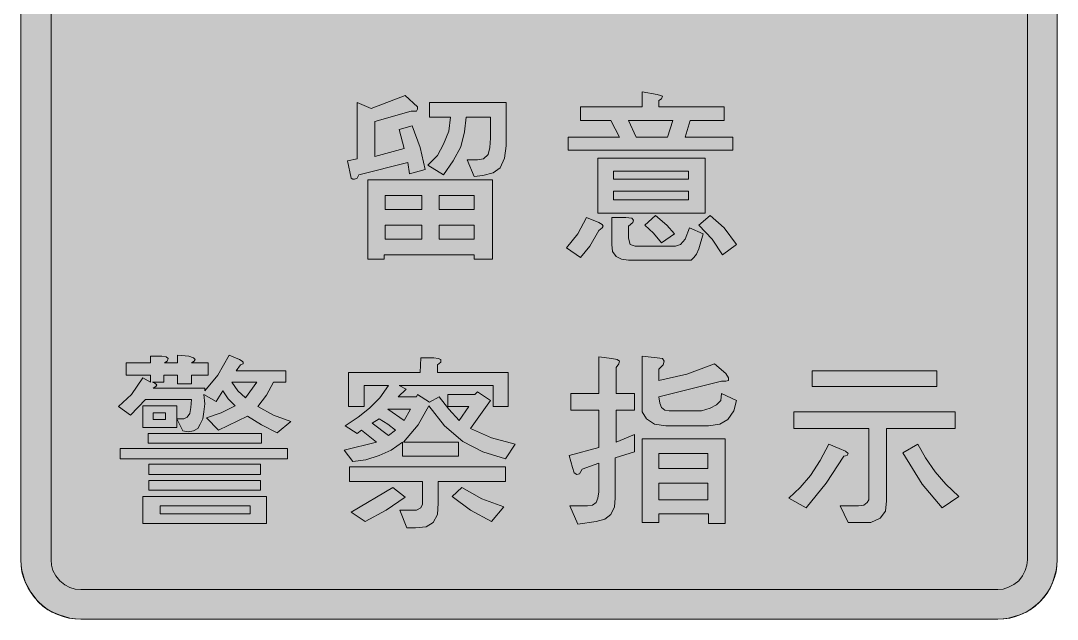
# Model space of a CAD drawing. Header units: metres. Extents: x 178 to 392, y 9 to 263.
# Drawn here: x 177.8 to 391.9, y 9 to 132.6 of the extents above; entities that cross this region are included whole.
import ezdxf

# ---------------------------------------------------------------- set-up
doc = ezdxf.new("R2010")
doc.units = ezdxf.units.M
for name, color, linetype, true_color in [('FILL_BLUE_0000FF', 7, 'Continuous', 0x0000ff), ('FILL_WHITE_FFFFFF', 7, 'Continuous', 0xffffff), ('STROKE_BLUE_0000FF', 7, 'Continuous', 0x0000ff)]:
    doc.layers.add(name, color=color, linetype=linetype, true_color=true_color)

msp = doc.modelspace()

# ---------------------------------------------------------------- hatches: boundary and pattern name
at = {"layer": 'FILL_BLUE_0000FF', "true_color": 0x0000ff}
h = msp.add_hatch(color=7, dxfattribs=at)
h.dxf.hatch_style = 1
h.paths.add_polyline_path([(385.74, 21.24), (385.6, 20.16), (385.2, 19.08), (384.7, 18), (383.94, 16.92), (382.86, 16.15), (381.78, 15.66), (380.7, 15.25), (379.62, 15.12), (190.26, 15.12), (189.08, 15.22), (187.96, 15.55), (186.92, 16.11), (185.94, 16.92), (185.08, 18), (184.5, 19.08), (184.18, 20.16), (184.14, 21.24), (184.14, 250.74), (184.24, 251.85), (184.57, 252.97), (185.13, 254.06), (185.94, 255.06), (186.38, 255.54), (186.86, 255.91), (187.92, 256.5), (189.09, 256.75), (190.26, 256.86), (379.62, 256.86), (380.73, 256.76), (381.85, 256.43), (382.94, 255.87), (383.94, 255.06), (384.75, 254.06), (385.31, 252.97), (385.64, 251.85), (385.74, 250.74), (385.74, 21.24)])
at = {"layer": 'FILL_WHITE_FFFFFF', "true_color": 0xffffff}
h = msp.add_hatch(color=7, dxfattribs=at)
h.dxf.hatch_style = 1
h.paths.add_polyline_path([(391.8, 20.16), (391.61, 19.06), (390.96, 16.74), (390.49, 15.66), (389.88, 14.6), (389.14, 13.58), (388.26, 12.6), (387.28, 11.72), (386.26, 10.98), (385.2, 10.37), (384.12, 9.9), (381.8, 9.25), (380.7, 9.06), (379.62, 9), (190.26, 9), (189.15, 9.06), (188.01, 9.25), (185.76, 9.9), (184.58, 10.37), (183.46, 10.98), (182.42, 11.72), (181.44, 12.6), (179.95, 14.6), (178.74, 16.74), (178.09, 19.06), (177.9, 20.16), (177.84, 21.24), (177.84, 250.74), (177.9, 251.85), (178.09, 252.99), (178.74, 255.24), (179.95, 257.51), (180.66, 258.51), (181.44, 259.38), (182.42, 260.26), (183.46, 261.02), (184.58, 261.68), (185.76, 262.26), (186.87, 262.6), (188.01, 262.82), (190.26, 262.98), (379.62, 262.98), (381.8, 262.82), (382.94, 262.6), (384.12, 262.26), (386.26, 261.02), (387.28, 260.26), (388.26, 259.38), (389.14, 258.51), (389.88, 257.51), (390.49, 256.42), (390.96, 255.24), (391.61, 252.99), (391.8, 251.85), (391.86, 250.74), (391.86, 21.24), (391.8, 20.16)])
h = msp.add_hatch(color=7, dxfattribs=at)
h.dxf.hatch_style = 1
h.paths.add_polyline_path([(309.96, 117.18), (310.32, 117), (310.14, 116.46), (309.6, 116.1), (309.6, 114.84), (323.1, 114.84), (323.1, 111.96), (316.08, 111.96), (315, 108.54), (324.9, 108.54), (324.9, 105.84), (290.88, 105.84), (290.88, 108.54), (301.5, 108.54), (299.7, 111.96), (293.4, 111.96), (293.4, 114.84), (306.18, 114.84), (306.18, 117.9), (309.24, 117.36), (309.96, 117.18)])
h.paths.add_polyline_path([(312.48, 111.96), (303.3, 111.96), (304.92, 108.54), (311.4, 108.54), (312.48, 111.96)], flags=16)
h = msp.add_hatch(color=7, dxfattribs=at)
h.dxf.hatch_style = 1
h.paths.add_polyline_path([(250.2, 114.48), (257.22, 117.18), (259.74, 114.84), (259.74, 114.3), (259.56, 113.94), (258.48, 113.94), (250.92, 111.78), (250.92, 104.58), (257.04, 106.2), (255.96, 110.16), (258.66, 110.88), (260.28, 106.38), (261.36, 101.88), (258.12, 100.98), (257.76, 103.32), (247.68, 100.8), (247.32, 100.08), (246.78, 99.9), (246.42, 99.9), (246.06, 100.08), (245.34, 103.68), (247.32, 104.04), (247.32, 115.74), (250.2, 114.48)])
h = msp.add_hatch(color=7, dxfattribs=at)
h.dxf.hatch_style = 1
h.paths.add_polyline_path([(278.1, 115.74), (278.1, 106.74), (277.74, 104.22), (276.84, 102.24), (275.4, 101.16), (273.24, 100.62), (271.44, 100.44), (270, 103.86), (272.16, 103.86), (273.42, 104.04), (274.32, 104.94), (274.68, 106.38), (274.86, 108.36), (274.86, 112.68), (269.82, 112.68), (269.46, 109.62), (268.74, 106.56), (267.12, 103.68), (265.14, 100.8), (261.9, 102.78), (263.88, 104.76), (265.14, 107.1), (266.22, 109.8), (266.58, 112.68), (262.26, 112.68), (262.26, 115.74), (278.1, 115.74)])
h = msp.add_hatch(color=7, dxfattribs=at)
h.dxf.hatch_style = 1
h.paths.add_polyline_path([(297, 92.88), (297, 104.22), (319.14, 104.22), (319.14, 92.88), (297, 92.88)])
h.paths.add_polyline_path([(300.24, 101.52), (300.24, 99.9), (315.72, 99.9), (315.72, 101.52), (300.24, 101.52)], flags=16)
h.paths.add_polyline_path([(315.72, 97.38), (300.24, 97.38), (300.24, 95.58), (315.72, 95.58), (315.72, 97.38)], flags=16)
h = msp.add_hatch(color=7, dxfattribs=at)
h.dxf.hatch_style = 1
h.paths.add_polyline_path([(252.9, 84.24), (252.9, 83.34), (249.48, 83.34), (249.48, 99.72), (275.22, 99.72), (275.22, 83.34), (271.44, 83.34), (271.44, 84.24), (252.9, 84.24)])
h.paths.add_polyline_path([(271.44, 87.48), (271.44, 90.36), (264.24, 90.36), (264.24, 87.48), (271.44, 87.48)], flags=16)
h.paths.add_polyline_path([(253.08, 87.48), (260.64, 87.48), (260.64, 90.36), (253.08, 90.36), (253.08, 87.48)], flags=16)
h.paths.add_polyline_path([(264.24, 96.48), (264.24, 93.6), (271.44, 93.6), (271.44, 96.48), (264.24, 96.48)], flags=16)
h.paths.add_polyline_path([(260.64, 96.48), (253.08, 96.48), (253.08, 93.6), (260.64, 93.6), (260.64, 96.48)], flags=16)
h = msp.add_hatch(color=7, dxfattribs=at)
h.dxf.hatch_style = 1
h.paths.add_polyline_path([(311.22, 90.36), (312.84, 88.56), (310.14, 86.76), (308.52, 88.74), (306.72, 90.36), (308.88, 92.34), (311.22, 90.36)])
h = msp.add_hatch(color=7, dxfattribs=at)
h.dxf.hatch_style = 1
h.paths.add_polyline_path([(323.1, 89.82), (325.62, 86.4), (322.74, 84.24), (320.58, 87.48), (317.88, 90.36), (320.22, 92.34), (323.1, 89.82)])
h = msp.add_hatch(color=7, dxfattribs=at)
h.dxf.hatch_style = 1
h.paths.add_polyline_path([(297.9, 90.54), (298.08, 90.18), (297.9, 89.82), (297.18, 89.28), (295.38, 86.04), (293.4, 83.7), (290.52, 85.68), (292.86, 88.56), (294.66, 91.98), (297.18, 90.9), (297.9, 90.54)])
h = msp.add_hatch(color=7, dxfattribs=at)
h.dxf.hatch_style = 1
h.paths.add_polyline_path([(302.76, 91.98), (304.02, 91.8), (304.38, 91.44), (304.2, 90.9), (303.3, 90.18), (303.3, 87.66), (303.66, 86.4), (304.74, 86.04), (313.02, 86.04), (314.1, 86.4), (315, 87.48), (315.9, 89.82), (318.78, 88.56), (317.88, 85.5), (317.34, 84.42), (316.8, 83.7), (316.26, 83.16), (303.3, 83.16), (301.86, 83.34), (300.78, 83.88), (300.06, 84.96), (299.88, 86.4), (299.88, 91.98), (302.76, 91.98)])
h = msp.add_hatch(color=7, dxfattribs=at)
h.dxf.hatch_style = 1
h.paths.add_polyline_path([(204.66, 63.36), (207, 63.36), (207.9, 63.18), (208.26, 62.82), (208.08, 62.28), (207.54, 61.92), (210.24, 61.92), (210.24, 63.54), (212.58, 63.36), (213.48, 63), (213.84, 62.64), (213.66, 62.28), (213.12, 61.92), (216.54, 61.92), (216.54, 59.4), (213.12, 59.4), (213.12, 57.6), (210.24, 57.6), (210.24, 59.4), (207.36, 59.4), (207.36, 57.96), (205.02, 57.96), (205.56, 57.78), (205.92, 57.42), (205.74, 57.06), (205.2, 56.7), (215.82, 56.7), (215.82, 56.16), (218.52, 59.4), (220.86, 63.54), (223.02, 62.64), (223.56, 62.28), (223.74, 62.1), (223.74, 61.74), (223.2, 61.56), (222.3, 60.3), (232.56, 60.3), (232.56, 57.96), (230.04, 57.96), (228.6, 55.26), (226.8, 52.92), (230.04, 51.12), (233.64, 49.86), (230.76, 47.52), (227.52, 49.14), (224.64, 50.94), (218.7, 48.06), (216.18, 50.58), (219.24, 51.66), (222.12, 53.1), (220.68, 54.54), (219.6, 56.16), (218.16, 54), (215.64, 55.44), (215.82, 53.46), (215.64, 51.84), (215.46, 50.4), (214.92, 49.32), (214.38, 48.42), (213.48, 47.88), (212.4, 47.7), (211.32, 47.88), (210.06, 50.4), (211.5, 50.4), (212.22, 50.76), (212.76, 51.48), (212.94, 52.74), (213.12, 54.36), (203.58, 54.36), (200.52, 51.12), (198, 52.92), (200.7, 55.44), (203.04, 58.86), (204.66, 57.96), (204.66, 59.4), (199.62, 59.4), (199.62, 61.92), (204.66, 61.92), (204.66, 63.36)])
h.paths.add_polyline_path([(224.28, 54.72), (226.62, 57.96), (221.4, 57.96), (222.66, 56.16), (224.28, 54.72)], flags=16)
h = msp.add_hatch(color=7, dxfattribs=at)
h.dxf.hatch_style = 1
h.paths.add_polyline_path([(264.6, 62.64), (264.6, 62.1), (263.88, 61.56), (263.88, 59.94), (278.46, 59.94), (278.46, 52.92), (275.4, 52.92), (275.4, 57.24), (255.96, 57.24), (257.4, 56.52), (255.78, 54.9), (259.56, 54.9), (259.74, 55.44), (262.26, 53.82), (264.24, 54.9), (266.22, 52.38), (268.38, 50.04), (270.36, 52.92), (266.04, 52.92), (266.04, 55.44), (271.62, 55.44), (272.16, 55.98), (274.86, 54.18), (270.72, 48.42), (275.04, 46.44), (279.9, 45.18), (277.92, 42.12), (273.24, 43.56), (269.1, 45.72), (265.32, 48.96), (262.08, 53.1), (259.92, 49.14), (256.86, 45.54), (268.2, 45.54), (268.2, 42.66), (256.68, 42.66), (256.68, 45.54), (254.34, 43.92), (251.82, 42.84), (249.12, 41.94), (246.42, 41.58), (244.62, 43.92), (251.28, 45.54), (248.22, 48.06), (247.32, 47.34), (244.8, 48.96), (247.5, 50.76), (249.84, 52.56), (252, 54.72), (253.8, 57.24), (248.76, 57.24), (248.76, 52.92), (245.52, 52.92), (245.52, 59.94), (260.28, 59.94), (260.46, 63), (263.16, 63), (264.06, 62.82), (264.6, 62.64)])
h.paths.add_polyline_path([(253.62, 52.38), (257.04, 50.04), (258.3, 52.38), (253.62, 52.38)], flags=16)
h.paths.add_polyline_path([(255.24, 48.06), (253.62, 49.32), (251.82, 50.4), (250.38, 49.5), (253.8, 46.98), (255.24, 48.06)], flags=16)
h = msp.add_hatch(color=7, dxfattribs=at)
h.dxf.hatch_style = 1
h.paths.add_polyline_path([(297.18, 55.62), (297.18, 63.18), (299.88, 62.82), (300.96, 62.64), (301.5, 62.28), (301.32, 61.74), (300.78, 61.02), (300.78, 55.62), (304.56, 55.62), (304.56, 52.2), (300.78, 52.2), (300.78, 45.54), (304.56, 47.16), (304.56, 43.56), (300.6, 42.3), (300.6, 34.02), (300.42, 32.22), (299.7, 30.6), (298.44, 29.7), (296.64, 29.16), (292.86, 28.62), (291.24, 32.4), (294.84, 32.4), (295.92, 32.58), (296.64, 33.12), (297, 34.02), (297.18, 35.28), (297.18, 41.22), (293.76, 39.96), (293.22, 39.06), (292.68, 38.88), (292.14, 39.24), (291.78, 40.32), (291.06, 42.84), (297.18, 44.46), (297.18, 52.2), (291.42, 52.2), (291.42, 55.62), (297.18, 55.62)])
h = msp.add_hatch(color=7, dxfattribs=at)
h.dxf.hatch_style = 1
h.paths.add_polyline_path([(309.24, 63), (310.32, 62.82), (310.68, 62.28), (310.5, 61.56), (309.6, 60.66), (309.6, 58.32), (315.36, 59.58), (321.12, 61.74), (323.46, 59.76), (324, 58.86), (324, 58.32), (323.46, 58.14), (322.56, 58.14), (309.6, 54.9), (309.78, 53.64), (310.14, 52.74), (310.86, 52.2), (311.76, 52.02), (318.42, 52.02), (320.22, 52.56), (321.48, 53.28), (322.38, 54.18), (322.56, 55.62), (325.62, 54.18), (325.08, 52.02), (323.82, 50.22), (322.2, 49.32), (319.86, 48.96), (311.04, 48.96), (308.7, 49.32), (307.08, 50.4), (306.18, 51.84), (306.18, 63.36), (309.24, 63)])
h = msp.add_hatch(color=7, dxfattribs=at)
h.dxf.hatch_style = 1
h.paths.add_polyline_path([(367.02, 60.3), (367.02, 57.06), (341.28, 57.06), (341.28, 60.3), (367.02, 60.3)])
h = msp.add_hatch(color=7, dxfattribs=at)
h.dxf.hatch_style = 1
h.paths.add_polyline_path([(210.06, 48.6), (203.04, 48.6), (203.04, 53.1), (210.06, 53.1), (210.06, 48.6)])
h.paths.add_polyline_path([(207.72, 51.66), (205.2, 51.66), (205.2, 50.22), (207.72, 50.22), (207.72, 51.66)], flags=16)
h = msp.add_hatch(color=7, dxfattribs=at)
h.dxf.hatch_style = 1
h.paths.add_polyline_path([(370.8, 51.84), (370.8, 48.42), (356.58, 48.42), (356.58, 33.48), (356.4, 31.32), (355.32, 29.88), (353.34, 28.98), (348.66, 28.98), (347.04, 32.4), (350.82, 32.4), (351.9, 32.58), (352.62, 33.12), (352.98, 33.66), (352.98, 48.42), (337.5, 48.42), (337.5, 51.84), (370.8, 51.84)])
h = msp.add_hatch(color=7, dxfattribs=at)
h.dxf.hatch_style = 1
h.paths.add_polyline_path([(227.52, 47.34), (227.52, 45.36), (204.12, 45.36), (204.12, 47.34), (227.52, 47.34)])
h = msp.add_hatch(color=7, dxfattribs=at)
h.dxf.hatch_style = 1
h.paths.add_polyline_path([(323.28, 28.8), (319.86, 28.8), (319.86, 30.78), (309.6, 30.78), (309.6, 28.98), (306.18, 28.98), (306.18, 46.26), (323.28, 46.26), (323.28, 28.8)])
h.paths.add_polyline_path([(309.6, 43.2), (309.6, 40.14), (319.68, 40.14), (319.68, 43.2), (309.6, 43.2)], flags=16)
h.paths.add_polyline_path([(319.68, 37.08), (309.6, 37.08), (309.6, 33.66), (319.68, 33.66), (319.68, 37.08)], flags=16)
h = msp.add_hatch(color=7, dxfattribs=at)
h.dxf.hatch_style = 1
h.paths.add_polyline_path([(348.12, 43.74), (348.66, 43.2), (348.48, 42.84), (347.76, 42.66), (344.16, 37.08), (340.02, 32.04), (336.42, 34.02), (338.76, 36.18), (340.92, 38.7), (342.9, 41.76), (344.7, 45.18), (346.86, 44.28), (348.12, 43.74)])
h = msp.add_hatch(color=7, dxfattribs=at)
h.dxf.hatch_style = 1
h.paths.add_polyline_path([(364.68, 42.3), (366.66, 39.42), (368.82, 36.9), (371.52, 34.38), (368.1, 32.04), (363.96, 36.9), (360, 43.38), (363.06, 45.18), (364.68, 42.3)])
h = msp.add_hatch(color=7, dxfattribs=at)
h.dxf.hatch_style = 1
h.paths.add_polyline_path([(232.92, 44.28), (232.92, 42.12), (198.36, 42.12), (198.36, 44.28), (232.92, 44.28)])
h = msp.add_hatch(color=7, dxfattribs=at)
h.dxf.hatch_style = 1
h.paths.add_polyline_path([(227.34, 41.04), (227.34, 38.88), (204.3, 38.88), (204.3, 41.04), (227.34, 41.04)])
h = msp.add_hatch(color=7, dxfattribs=at)
h.dxf.hatch_style = 1
h.paths.add_polyline_path([(277.92, 40.5), (277.92, 37.44), (264.06, 37.44), (264.06, 32.94), (263.88, 30.6), (262.98, 28.98), (261.54, 28.08), (259.38, 27.9), (257.58, 27.9), (256.14, 31.5), (259.56, 31.5), (260.46, 32.04), (260.82, 32.76), (260.82, 37.44), (245.7, 37.44), (245.7, 40.5), (277.92, 40.5)])
h = msp.add_hatch(color=7, dxfattribs=at)
h.dxf.hatch_style = 1
h.paths.add_polyline_path([(227.34, 37.62), (227.34, 35.64), (204.3, 35.64), (204.3, 37.62), (227.34, 37.62)])
h = msp.add_hatch(color=7, dxfattribs=at)
h.dxf.hatch_style = 1
h.paths.add_polyline_path([(228.6, 28.8), (203.04, 28.8), (203.04, 34.38), (228.6, 34.38), (228.6, 28.8)])
h.paths.add_polyline_path([(225.18, 32.4), (206.64, 32.4), (206.64, 30.78), (225.18, 30.78), (225.18, 32.4)], flags=16)
h = msp.add_hatch(color=7, dxfattribs=at)
h.dxf.hatch_style = 1
h.paths.add_polyline_path([(253.26, 31.5), (248.94, 29.16), (246.06, 31.14), (254.7, 36.18), (257.22, 34.2), (253.26, 31.5)])
h = msp.add_hatch(color=7, dxfattribs=at)
h.dxf.hatch_style = 1
h.paths.add_polyline_path([(273.06, 33.84), (277.56, 32.22), (275.04, 29.16), (270.72, 31.5), (266.94, 34.38), (268.92, 36.18), (273.06, 33.84)])

# ---------------------------------------------------------------- linework, layer by layer
at = {"layer": 'FILL_BLUE_0000FF', "lineweight": 0, "true_color": 0x0000ff}
msp.add_lwpolyline([(385.74, 250.74), (385.74, 21.24), (385.6, 20.16), (385.2, 19.08), (384.7, 18), (383.94, 16.92), (382.86, 16.15), (381.78, 15.66), (380.7, 15.25), (379.62, 15.12), (190.26, 15.12), (189.08, 15.22), (187.96, 15.55), (186.92, 16.11), (185.94, 16.92), (185.08, 18), (184.5, 19.08), (184.18, 20.16), (184.14, 21.24), (184.14, 250.74)], dxfattribs=at)
at = {"layer": 'FILL_WHITE_FFFFFF', "lineweight": 0, "true_color": 0xffffff}
msp.add_lwpolyline([(391.86, 250.74), (391.86, 21.24), (391.8, 20.16), (391.61, 19.06), (390.96, 16.74), (390.49, 15.66), (389.88, 14.6), (389.14, 13.58), (388.26, 12.6), (387.28, 11.72), (386.26, 10.98), (385.2, 10.37), (384.12, 9.9), (381.8, 9.25), (380.7, 9.06), (379.62, 9), (190.26, 9), (189.15, 9.06), (188.01, 9.25), (185.76, 9.9), (184.58, 10.37), (183.46, 10.98), (182.42, 11.72), (181.44, 12.6), (179.95, 14.6), (178.74, 16.74), (178.09, 19.06), (177.9, 20.16), (177.84, 21.24), (177.84, 250.74)], dxfattribs=at)
for points in [[(309.96, 117.18), (310.32, 117), (310.14, 116.46), (309.6, 116.1), (309.6, 114.84), (323.1, 114.84), (323.1, 111.96), (316.08, 111.96), (315, 108.54), (324.9, 108.54), (324.9, 105.84), (290.88, 105.84), (290.88, 108.54), (301.5, 108.54), (299.7, 111.96), (293.4, 111.96), (293.4, 114.84), (306.18, 114.84), (306.18, 117.9), (309.24, 117.36)], [(250.2, 114.48), (257.22, 117.18), (259.74, 114.84), (259.74, 114.3), (259.56, 113.94), (258.48, 113.94), (250.92, 111.78), (250.92, 104.58), (257.04, 106.2), (255.96, 110.16), (258.66, 110.88), (260.28, 106.38), (261.36, 101.88), (258.12, 100.98), (257.76, 103.32), (247.68, 100.8), (247.32, 100.08), (246.78, 99.9), (246.42, 99.9), (246.06, 100.08), (245.34, 103.68), (247.32, 104.04), (247.32, 115.74)], [(278.1, 115.74), (278.1, 106.74), (277.74, 104.22), (276.84, 102.24), (275.4, 101.16), (273.24, 100.62), (271.44, 100.44), (270, 103.86), (272.16, 103.86), (273.42, 104.04), (274.32, 104.94), (274.68, 106.38), (274.86, 108.36), (274.86, 112.68), (269.82, 112.68), (269.46, 109.62), (268.74, 106.56), (267.12, 103.68), (265.14, 100.8), (261.9, 102.78), (263.88, 104.76), (265.14, 107.1), (266.22, 109.8), (266.58, 112.68), (262.26, 112.68), (262.26, 115.74)], [(312.48, 111.96), (303.3, 111.96), (304.92, 108.54), (311.4, 108.54)], [(297, 92.88), (297, 104.22), (319.14, 104.22), (319.14, 92.88)], [(300.24, 101.52), (300.24, 99.9), (315.72, 99.9), (315.72, 101.52)], [(252.9, 84.24), (252.9, 83.34), (249.48, 83.34), (249.48, 99.72), (275.22, 99.72), (275.22, 83.34), (271.44, 83.34), (271.44, 84.24)], [(260.64, 96.48), (253.08, 96.48), (253.08, 93.6), (260.64, 93.6)], [(264.24, 96.48), (264.24, 93.6), (271.44, 93.6), (271.44, 96.48)], [(315.72, 97.38), (300.24, 97.38), (300.24, 95.58), (315.72, 95.58)], [(311.22, 90.36), (312.84, 88.56), (310.14, 86.76), (308.52, 88.74), (306.72, 90.36), (308.88, 92.34)], [(323.1, 89.82), (325.62, 86.4), (322.74, 84.24), (320.58, 87.48), (317.88, 90.36), (320.22, 92.34)], [(253.08, 87.48), (260.64, 87.48), (260.64, 90.36), (253.08, 90.36)], [(271.44, 87.48), (271.44, 90.36), (264.24, 90.36), (264.24, 87.48)], [(297.9, 90.54), (298.08, 90.18), (297.9, 89.82), (297.18, 89.28), (295.38, 86.04), (293.4, 83.7), (290.52, 85.68), (292.86, 88.56), (294.66, 91.98), (297.18, 90.9)], [(302.76, 91.98), (304.02, 91.8), (304.38, 91.44), (304.2, 90.9), (303.3, 90.18), (303.3, 87.66), (303.66, 86.4), (304.74, 86.04), (313.02, 86.04), (314.1, 86.4), (315, 87.48), (315.9, 89.82), (318.78, 88.56), (317.88, 85.5), (317.34, 84.42), (316.8, 83.7), (316.26, 83.16), (303.3, 83.16), (301.86, 83.34), (300.78, 83.88), (300.06, 84.96), (299.88, 86.4), (299.88, 91.98)], [(204.66, 63.36), (207, 63.36), (207.9, 63.18), (208.26, 62.82), (208.08, 62.28), (207.54, 61.92), (210.24, 61.92), (210.24, 63.54), (212.58, 63.36), (213.48, 63), (213.84, 62.64), (213.66, 62.28), (213.12, 61.92), (216.54, 61.92), (216.54, 59.4), (213.12, 59.4), (213.12, 57.6), (210.24, 57.6), (210.24, 59.4), (207.36, 59.4), (207.36, 57.96), (205.02, 57.96), (205.56, 57.78), (205.92, 57.42), (205.74, 57.06), (205.2, 56.7), (215.82, 56.7), (215.82, 56.16), (218.52, 59.4), (220.86, 63.54), (223.02, 62.64), (223.56, 62.28), (223.74, 62.1), (223.74, 61.74), (223.2, 61.56), (222.3, 60.3), (232.56, 60.3), (232.56, 57.96), (230.04, 57.96), (228.6, 55.26), (226.8, 52.92), (230.04, 51.12), (233.64, 49.86), (230.76, 47.52), (227.52, 49.14), (224.64, 50.94), (218.7, 48.06), (216.18, 50.58), (219.24, 51.66), (222.12, 53.1), (220.68, 54.54), (219.6, 56.16), (218.16, 54), (215.64, 55.44), (215.82, 53.46), (215.64, 51.84), (215.46, 50.4), (214.92, 49.32), (214.38, 48.42), (213.48, 47.88), (212.4, 47.7), (211.32, 47.88), (210.06, 50.4), (211.5, 50.4), (212.22, 50.76), (212.76, 51.48), (212.94, 52.74), (213.12, 54.36), (203.58, 54.36), (200.52, 51.12), (198, 52.92), (200.7, 55.44), (203.04, 58.86), (204.66, 57.96), (204.66, 59.4), (199.62, 59.4), (199.62, 61.92), (204.66, 61.92)], [(264.6, 62.64), (264.6, 62.1), (263.88, 61.56), (263.88, 59.94), (278.46, 59.94), (278.46, 52.92), (275.4, 52.92), (275.4, 57.24), (255.96, 57.24), (257.4, 56.52), (255.78, 54.9), (259.56, 54.9), (259.74, 55.44), (262.26, 53.82), (264.24, 54.9), (266.22, 52.38), (268.38, 50.04), (270.36, 52.92), (266.04, 52.92), (266.04, 55.44), (271.62, 55.44), (272.16, 55.98), (274.86, 54.18), (270.72, 48.42), (275.04, 46.44), (279.9, 45.18), (277.92, 42.12), (273.24, 43.56), (269.1, 45.72), (265.32, 48.96), (262.08, 53.1), (259.92, 49.14), (256.86, 45.54), (268.2, 45.54), (268.2, 42.66), (256.68, 42.66), (256.68, 45.54), (254.34, 43.92), (251.82, 42.84), (249.12, 41.94), (246.42, 41.58), (244.62, 43.92), (251.28, 45.54), (248.22, 48.06), (247.32, 47.34), (244.8, 48.96), (247.5, 50.76), (249.84, 52.56), (252, 54.72), (253.8, 57.24), (248.76, 57.24), (248.76, 52.92), (245.52, 52.92), (245.52, 59.94), (260.28, 59.94), (260.46, 63), (263.16, 63), (264.06, 62.82)], [(297.18, 55.62), (297.18, 63.18), (299.88, 62.82), (300.96, 62.64), (301.5, 62.28), (301.32, 61.74), (300.78, 61.02), (300.78, 55.62), (304.56, 55.62), (304.56, 52.2), (300.78, 52.2), (300.78, 45.54), (304.56, 47.16), (304.56, 43.56), (300.6, 42.3), (300.6, 34.02), (300.42, 32.22), (299.7, 30.6), (298.44, 29.7), (296.64, 29.16), (292.86, 28.62), (291.24, 32.4), (294.84, 32.4), (295.92, 32.58), (296.64, 33.12), (297, 34.02), (297.18, 35.28), (297.18, 41.22), (293.76, 39.96), (293.22, 39.06), (292.68, 38.88), (292.14, 39.24), (291.78, 40.32), (291.06, 42.84), (297.18, 44.46), (297.18, 52.2), (291.42, 52.2), (291.42, 55.62)], [(309.24, 63), (310.32, 62.82), (310.68, 62.28), (310.5, 61.56), (309.6, 60.66), (309.6, 58.32), (315.36, 59.58), (321.12, 61.74), (323.46, 59.76), (324, 58.86), (324, 58.32), (323.46, 58.14), (322.56, 58.14), (309.6, 54.9), (309.78, 53.64), (310.14, 52.74), (310.86, 52.2), (311.76, 52.02), (318.42, 52.02), (320.22, 52.56), (321.48, 53.28), (322.38, 54.18), (322.56, 55.62), (325.62, 54.18), (325.08, 52.02), (323.82, 50.22), (322.2, 49.32), (319.86, 48.96), (311.04, 48.96), (308.7, 49.32), (307.08, 50.4), (306.18, 51.84), (306.18, 63.36)], [(367.02, 60.3), (367.02, 57.06), (341.28, 57.06), (341.28, 60.3)], [(224.28, 54.72), (226.62, 57.96), (221.4, 57.96), (222.66, 56.16)], [(210.06, 48.6), (203.04, 48.6), (203.04, 53.1), (210.06, 53.1)], [(207.72, 51.66), (205.2, 51.66), (205.2, 50.22), (207.72, 50.22)], [(253.62, 52.38), (257.04, 50.04), (258.3, 52.38)], [(370.8, 51.84), (370.8, 48.42), (356.58, 48.42), (356.58, 33.48), (356.4, 31.32), (355.32, 29.88), (353.34, 28.98), (348.66, 28.98), (347.04, 32.4), (350.82, 32.4), (351.9, 32.58), (352.62, 33.12), (352.98, 33.66), (352.98, 48.42), (337.5, 48.42), (337.5, 51.84)], [(255.24, 48.06), (253.62, 49.32), (251.82, 50.4), (250.38, 49.5), (253.8, 46.98)], [(227.52, 47.34), (227.52, 45.36), (204.12, 45.36), (204.12, 47.34)], [(323.28, 28.8), (319.86, 28.8), (319.86, 30.78), (309.6, 30.78), (309.6, 28.98), (306.18, 28.98), (306.18, 46.26), (323.28, 46.26)], [(348.12, 43.74), (348.66, 43.2), (348.48, 42.84), (347.76, 42.66), (344.16, 37.08), (340.02, 32.04), (336.42, 34.02), (338.76, 36.18), (340.92, 38.7), (342.9, 41.76), (344.7, 45.18), (346.86, 44.28)], [(364.68, 42.3), (366.66, 39.42), (368.82, 36.9), (371.52, 34.38), (368.1, 32.04), (363.96, 36.9), (360, 43.38), (363.06, 45.18)], [(232.92, 44.28), (232.92, 42.12), (198.36, 42.12), (198.36, 44.28)], [(309.6, 43.2), (309.6, 40.14), (319.68, 40.14), (319.68, 43.2)], [(227.34, 41.04), (227.34, 38.88), (204.3, 38.88), (204.3, 41.04)], [(277.92, 40.5), (277.92, 37.44), (264.06, 37.44), (264.06, 32.94), (263.88, 30.6), (262.98, 28.98), (261.54, 28.08), (259.38, 27.9), (257.58, 27.9), (256.14, 31.5), (259.56, 31.5), (260.46, 32.04), (260.82, 32.76), (260.82, 37.44), (245.7, 37.44), (245.7, 40.5)], [(227.34, 37.62), (227.34, 35.64), (204.3, 35.64), (204.3, 37.62)], [(319.68, 37.08), (309.6, 37.08), (309.6, 33.66), (319.68, 33.66)], [(228.6, 28.8), (203.04, 28.8), (203.04, 34.38), (228.6, 34.38)], [(253.26, 31.5), (248.94, 29.16), (246.06, 31.14), (254.7, 36.18), (257.22, 34.2)], [(273.06, 33.84), (277.56, 32.22), (275.04, 29.16), (270.72, 31.5), (266.94, 34.38), (268.92, 36.18)], [(225.18, 32.4), (206.64, 32.4), (206.64, 30.78), (225.18, 30.78)]]:
    msp.add_lwpolyline(points, close=True, dxfattribs=at)
at = {"layer": 'STROKE_BLUE_0000FF', "lineweight": 0, "true_color": 0x0000ff}
for points in [[(177.8399, 21.2397), (177.8399, 250.7397)], [(391.86, 250.74), (391.86, 21.24)], [(190.26, 8.9998), (188.99332, 9.064092), (187.7625, 9.252573), (186.573867, 9.558653), (185.43375, 9.975738), (184.348477, 10.497237), (183.324375, 11.116558), (182.367773, 11.82711), (181.485, 12.6223), (180.682383, 13.495537), (179.96625, 14.44023), (179.34293, 15.449785), (178.81875, 16.517613), (178.400039, 17.637119), (178.093125, 18.801714), (177.904336, 20.004805), (177.84, 21.2398)], [(391.86, 21.2397), (391.795708, 20.004705), (391.607227, 18.801614), (391.301147, 17.637019), (390.884062, 16.517513), (390.362563, 15.449685), (389.743242, 14.44013), (389.03269, 13.495437), (388.2375, 12.6222), (387.364263, 11.82701), (386.41957, 11.116458), (385.410015, 10.497137), (384.342187, 9.975638), (383.222681, 9.558553), (382.058086, 9.252473), (380.854995, 9.063992), (379.62, 8.9997)], [(379.62, 8.9998), (190.26, 8.9998)]]:
    msp.add_lwpolyline(points, dxfattribs=at)

doc.saveas('drawing.dxf')
